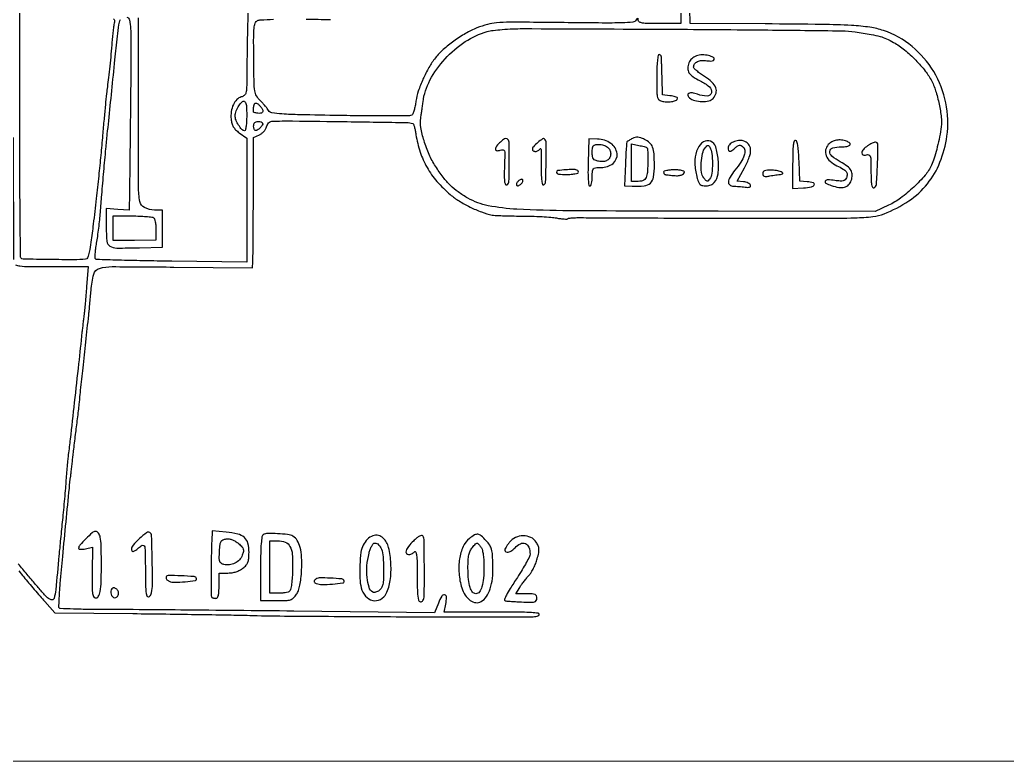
# Model space of a CAD drawing. Header units: millimetres. Extents: x 2712 to 3553, y 1367 to 1961.
# Drawn here: x 3274.2 to 3335.2, y 1625.7 to 1671.5 of the extents above; entities that cross this region are included whole.
import ezdxf

# ---------------------------------------------------------------- set-up
doc = ezdxf.new("R2010")
doc.units = ezdxf.units.MM

msp = doc.modelspace()

# ---------------------------------------------------------------- linework, layer by layer
at = {"lineweight": 15}
msp.add_line((3186.569, 1625.659), (3380.324, 1625.659), dxfattribs=at)
for points in [[(3274.094, 1637.432, -0.005293), (3274.397, 1637.064, 0.004002), (3274.698, 1636.696, 0.002575), (3275.054, 1636.273, 0.002587), (3275.406, 1635.863, 0.004861), (3275.696, 1635.536), (3276.326, 1634.838), (3281.155, 1634.791, -0.000774), (3283.192, 1634.768, -0.000679), (3285.319, 1634.738, -0.000682), (3287.239, 1634.706, -0.002052), (3288.549, 1634.677, 0.004934), (3290.803, 1634.64, 0.000454), (3296.392, 1634.607, 0.000627), (3302.027, 1634.587, 0.001946), (3305.829, 1634.593, 0.030569), (3306.007, 1634.605, 0.047334), (3306.156, 1634.639, 0.060137), (3306.26, 1634.687, 0.258983), (3306.292, 1634.745, 0.380986), (3306.232, 1634.813, 0.010817), (3305.81, 1634.853, 0.014378), (3305.225, 1634.878, 0.005368), (3304.404, 1634.88, -0.000693), (3303.604, 1634.875, -0.000594), (3302.762, 1634.872, -0.000598), (3301.997, 1634.872, -0.001718), (3301.467, 1634.873), (3300.417, 1634.881), (3300.509, 1635.368, 0.041469), (3300.554, 1635.808, 0.371793), (3300.44, 1635.946, 0.310103), (3300.259, 1635.862, 0.037044), (3300.052, 1635.445), (3299.808, 1634.846), (3291.115, 1634.944, 0.000323), (3287.575, 1634.981, 0.00035), (3284.128, 1635.013, 0.000329), (3281.172, 1635.036, 0.001701), (3279.537, 1635.042, -0.003141), (3278.428, 1635.05, -0.005079), (3277.484, 1635.071, -0.001206), (3276.662, 1635.101, -0.252976), (3276.596, 1635.14, -0.144441), (3276.575, 1635.217, -0.002858), (3276.591, 1635.627, -0.006573), (3276.618, 1636.109, -0.004335), (3276.662, 1636.662, -0.001542), (3276.813, 1638.331, -0.00074), (3277.017, 1640.472, -0.000467), (3277.22, 1642.551, -0.006712), (3277.303, 1643.289, 0.001888), (3277.332, 1643.53, 0.000824), (3277.37, 1643.851, 0.000815), (3277.408, 1644.191, 0.001087), (3277.442, 1644.5, -0.002609), (3277.481, 1644.852, -0.001018), (3277.54, 1645.338, -0.001008), (3277.605, 1645.864, -0.001253), (3277.668, 1646.353, 0.001821), (3277.728, 1646.831, 0.001654), (3277.788, 1647.326, 0.001655), (3277.838, 1647.768, 0.005329), (3277.867, 1648.063, -0.004121), (3277.92, 1648.611, -0.000368), (3278.066, 1649.988, -0.000493), (3278.239, 1651.593, -0.000436), (3278.423, 1653.265, 0.003682), (3278.449, 1653.524, 0.001123), (3278.486, 1653.917, 0.001125), (3278.525, 1654.357, 0.001229), (3278.561, 1654.785, -0.0445), (3278.733, 1655.786, -0.265077), (3279.091, 1656.149, -0.069663), (3279.867, 1656.255, -0.001518), (3283.687, 1656.231), (3288.549, 1656.186), (3288.571, 1656.543, 0.012546), (3288.58, 1656.799, 0.000372), (3288.59, 1657.873, 0.000743), (3288.6, 1659.139, 0.000512), (3288.607, 1660.572), (3288.621, 1664.245), (3288.98, 1664.408, 0.058864), (3289.124, 1664.496, 0.044736), (3289.259, 1664.622, 0.045751), (3289.365, 1664.765, 0.075262), (3289.423, 1664.904, -0.061378), (3289.473, 1665.032, -0.064164), (3289.551, 1665.142, -0.071405), (3289.645, 1665.218, -0.124032), (3289.74, 1665.247, -0.013751), (3291.033, 1665.269, -0.001122), (3294.417, 1665.226, -0.00034), (3298.085, 1665.169, -0.058779), (3298.473, 1665.117, -0.255643), (3298.514, 1665.079, -0.012849), (3298.567, 1664.902, -0.017994), (3298.62, 1664.678, -0.011791), (3298.665, 1664.417, 0.043099), (3298.921, 1663.346, 0.049957), (3299.348, 1662.39, 0.048887), (3299.965, 1661.521, 0.038533), (3300.787, 1660.711, 0.037329), (3301.331, 1660.317, 0.024406), (3302.01, 1659.943, 0.024388), (3302.723, 1659.637, 0.03689), (3303.371, 1659.448, 0.040161), (3303.555, 1659.424, 0.003576), (3304.023, 1659.405, 0.004647), (3304.582, 1659.391, 0.003607), (3305.191, 1659.385, -0.006791), (3305.826, 1659.376, -0.006717), (3306.462, 1659.349, -0.006617), (3307.018, 1659.311, -0.025666), (3307.36, 1659.265, 0.01309), (3307.608, 1659.225, 0.018771), (3307.83, 1659.204, 0.014882), (3308.011, 1659.199, 0.198324), (3308.071, 1659.224, -0.174392), (3308.135, 1659.254, -0.007568), (3308.387, 1659.274, -0.012113), (3308.691, 1659.287, -0.008266), (3309.037, 1659.286, 0.003235), (3309.669, 1659.28, 0.000109), (3312.159, 1659.27, 0.000206), (3315.098, 1659.261, 0.000144), (3318.415, 1659.252, 0.000566), (3323.796, 1659.246, 0.00718), (3325.821, 1659.276, 0.018678), (3326.936, 1659.349, 0.068107), (3327.623, 1659.517, 0.054818), (3329.154, 1660.324, 0.074272), (3330.304, 1661.38, 0.075624), (3331.081, 1662.71, 0.059353), (3331.509, 1664.326, 0.08589), (3331.446, 1666.387, 0.084538), (3330.695, 1668.319, 0.085461), (3329.356, 1669.877, 0.090488), (3327.598, 1670.86, 0.047194), (3326.75, 1671.063, 0.021314), (3325.611, 1671.175, 0.010812), (3323.802, 1671.237, 0.001724), (3320.259, 1671.268), (3315.627, 1671.293), (3315.556, 1674.031, 0.00274)], [(3315.096, 1673.924), (3315.057, 1671.295), (3313.739, 1671.288, -0.005535), (3313.027, 1671.292, -0.035713), (3312.669, 1671.324, -0.089827), (3312.484, 1671.389, -0.266741), (3312.418, 1671.501, 0.014538), (3312.414, 1671.619, 0.350558)], [(3279.946, 1671.58, -0.175221), (3280.009, 1671.495, -0.144101), (3280.008, 1671.381, 0.037295), (3279.977, 1671.238, 0.004701), (3279.936, 1670.925, 0.005502), (3279.895, 1670.552, 0.004544), (3279.859, 1670.153, -0.0029), (3279.795, 1669.407, -0.002778), (3279.72, 1668.65, -0.002909), (3279.643, 1667.949, -0.005207), (3279.571, 1667.374, 0.007915), (3279.522, 1666.968, 0.001638), (3279.449, 1666.252, 0.001612), (3279.366, 1665.373, 0.001125), (3279.278, 1664.381, -0.002414), (3279.165, 1663.155, -0.002086), (3279.035, 1661.868, -0.001893), (3278.882, 1660.464, -0.001322), (3278.7, 1658.882, -0.003856), (3278.559, 1657.764, -0.020662), (3278.452, 1657.159, -0.034609), (3278.35, 1656.809, -0.289602), (3278.225, 1656.713, -0.022813), (3277.508, 1656.682, -0.003121), (3276.011, 1656.694, -0.000623), (3274.356, 1656.72, -0.194723), (3274.236, 1656.771, -0.195811), (3274.203, 1656.85, -0.000151), (3274.179, 1659.072, -0.001627), (3274.161, 1661.557, -0.000991), (3274.155, 1664.492), (3274.155, 1672.133)], [(3288.264, 1672.005), (3288.237, 1670.723, 0.001165), (3288.226, 1670.138, 0.000676), (3288.216, 1669.434, 0.000675), (3288.207, 1668.729, 0.001138), (3288.202, 1668.137, -0.004497), (3288.189, 1667.316, -0.055141), (3288.147, 1667.006, -0.160418), (3288.046, 1666.846, -0.111403), (3287.855, 1666.75, 0.141019), (3287.58, 1666.59, 0.084248), (3287.367, 1666.276, 0.071042), (3287.241, 1665.851, 0.056581), (3287.226, 1665.373, 0.04731), (3287.271, 1665.121, 0.067841), (3287.361, 1664.913, 0.063048), (3287.508, 1664.726, 0.03487), (3287.73, 1664.536), (3288.193, 1664.193), (3288.193, 1660.362), (3288.193, 1656.53), (3283.556, 1656.59, -0.001657), (3281.772, 1656.618, -0.002688), (3280.256, 1656.656, -0.000417), (3278.915, 1656.697, -0.190662), (3278.836, 1656.732, -0.208288), (3278.809, 1656.8, -0.00966), (3278.823, 1657.054, -0.014645), (3278.855, 1657.362, -0.009856), (3278.909, 1657.712, 0.008204), (3278.974, 1658.127, 0.00448), (3279.042, 1658.639, 0.004463), (3279.101, 1659.16, 0.007082), (3279.141, 1659.607, -0.00215), (3279.229, 1660.699, -0.000947), (3279.353, 1662.142, -0.000905), (3279.48, 1663.547, -0.003163), (3279.569, 1664.452, 0.00031), (3279.655, 1665.273, 0.000035), (3279.847, 1667.13, 0.000046), (3280.045, 1669.052, 0.000104), (3280.195, 1670.509, -0.011215), (3280.284, 1671.215, -0.07768), (3280.387, 1671.546, -0.199485)], [(3280.777, 1671.692, -0.286715), (3280.946, 1671.513, -0.03794), (3281.013, 1670.972, -0.013336), (3281.034, 1669.894, -0.000859), (3281.007, 1666.753, -0.000089), (3280.986, 1664.811, -0.00011), (3280.967, 1663.002, -0.00009), (3280.95, 1661.483, -0.000816), (3280.941, 1660.818), (3280.925, 1659.749), (3280.212, 1659.799), (3279.5, 1659.848), (3279.5, 1658.697, 0.024396), (3279.542, 1657.828, 0.234759), (3279.733, 1657.524, 0.138814), (3280.149, 1657.406, 0.007099), (3281.566, 1657.427), (3282.991, 1657.469), (3282.991, 1658.609), (3282.991, 1659.749), (3282.492, 1659.758, -0.106256), (3281.864, 1659.905, -0.245735), (3281.58, 1660.281, -0.040523), (3281.503, 1661.192, -0.000848), (3281.495, 1665.735), (3281.495, 1671.649)], [(3312.361, 1671.628, 0.011586), (3312.29, 1671.521, -0.22706), (3312.071, 1671.384, -0.021555), (3311.424, 1671.338, -0.008869), (3310.181, 1671.327, -0.000532), (3306.435, 1671.362, 0.002087), (3304.458, 1671.375, 0.02195), (3303.65, 1671.341, 0.046596), (3303.086, 1671.239, 0.02761), (3302.437, 1671.019, 0.034844), (3301.733, 1670.678, 0.025558), (3301.003, 1670.207, 0.025946), (3300.345, 1669.68, 0.044213), (3299.863, 1669.167, 0.037046), (3299.468, 1668.581, 0.024219), (3299.099, 1667.854, 0.024417), (3298.81, 1667.115, 0.047169), (3298.666, 1666.498, -0.017514), (3298.614, 1666.198, -0.022899), (3298.545, 1665.929, -0.021399), (3298.47, 1665.715, -0.156774), (3298.401, 1665.633, -0.139755), (3298.265, 1665.592, -0.00095), (3297.032, 1665.581, -0.003619), (3295.615, 1665.582, -0.002295), (3293.965, 1665.602, -0.001368), (3291.473, 1665.65, -0.012072), (3290.374, 1665.701, -0.021877), (3289.755, 1665.772, -0.223012), (3289.547, 1665.913, 0.032194), (3289.467, 1666.031, 0.010746), (3289.335, 1666.192, 0.010645), (3289.181, 1666.364, 0.011945), (3289.026, 1666.523, -0.070766), (3288.803, 1666.813, -0.09094), (3288.693, 1667.13, -0.033401), (3288.648, 1667.66, -0.002456), (3288.628, 1669.121, -0.002717), (3288.624, 1670.433, -0.024393), (3288.654, 1671.008, -0.062063), (3288.724, 1671.318, -0.192034), (3288.864, 1671.476, -0.105596), (3289.056, 1671.525, -0.003472), (3289.85, 1671.554, -0.006492)], [(3291.863, 1671.564, 0.002325), (3293.368, 1671.549, 0.016344)], [(3273.744, 1664.238, 0.00024), (3273.751, 1661.352, 0.00038), (3273.761, 1658.881, 0.000076), (3273.771, 1656.704, 0.018475)], [(3273.88, 1656.369, 0.070639), (3274.163, 1656.298, 0.024401), (3274.73, 1656.264, 0.002413), (3276.096, 1656.258), (3278.393, 1656.258), (3278.292, 1655.011, -0.001494), (3278.249, 1654.502, -0.001595), (3278.203, 1654.004, -0.001513), (3278.162, 1653.577, -0.007455), (3278.134, 1653.336, 0.002685), (3278.108, 1653.123, 0.001013), (3278.073, 1652.825, 0.001003), (3278.036, 1652.5, 0.001222), (3278.003, 1652.196, -0.000885), (3277.792, 1650.247, -0.000483), (3277.527, 1647.855, -0.000351), (3277.272, 1645.586, -0.003424), (3277.157, 1644.626, 0.007095), (3277.124, 1644.338, 0.002158), (3277.083, 1643.9, 0.00216), (3277.041, 1643.41, 0.002355), (3277.005, 1642.933, -0.002984), (3276.963, 1642.399, -0.001523), (3276.905, 1641.73, -0.001513), (3276.841, 1641.04, -0.002271), (3276.781, 1640.439, 0.000692), (3276.722, 1639.868, 0.000611), (3276.662, 1639.273, 0.000613), (3276.609, 1638.737, 0.001866), (3276.575, 1638.372, -0.001676), (3276.379, 1636.264, -0.049381), (3276.275, 1635.736, -0.423336), (3276.098, 1635.645, -0.121276), (3275.807, 1635.83, -0.012421), (3275.581, 1636.077, -0.001775), (3275.134, 1636.597, -0.002017), (3274.61, 1637.216, -0.00172), (3274.062, 1637.873, 0.002611)]]:
    msp.add_lwpolyline(points, format="xyb")
for points in [[(3299.1, 1666.447, -0.091377), (3299.531, 1667.791, -0.061962), (3300.462, 1669.105, -0.060947), (3301.708, 1670.174, -0.080197), (3303.069, 1670.794, -0.035141), (3303.438, 1670.867, -0.010727), (3304.004, 1670.927, -0.010639), (3304.646, 1670.967, -0.011144), (3305.278, 1670.979, -0.000398), (3314.312, 1670.942, -0.001216), (3320.441, 1670.896, -0.000613), (3324.997, 1670.846, -0.034509), (3325.841, 1670.777, -0.004609), (3326.834, 1670.617, -0.024329), (3327.373, 1670.498, -0.038824), (3327.776, 1670.354, -0.026043), (3328.211, 1670.131, -0.039189), (3328.895, 1669.66, -0.028155), (3329.581, 1669.035, -0.028565), (3330.175, 1668.357, -0.049764), (3330.573, 1667.726, -0.042508), (3330.843, 1667.045, -0.025508), (3331.052, 1666.2, -0.025448), (3331.169, 1665.372, -0.062944), (3331.146, 1664.761, -0.01189), (3331.027, 1664.125, -0.012585), (3330.879, 1663.508, -0.013429), (3330.717, 1662.958, -0.025924), (3330.553, 1662.528, -0.072916), (3330.164, 1661.913, -0.027502), (3329.459, 1661.176, -0.027731), (3328.648, 1660.497, -0.049962), (3327.905, 1660.051), (3327.072, 1659.657), (3317.359, 1659.677, -0.000805), (3308.153, 1659.711, -0.011818), (3304.914, 1659.805, -0.035238), (3303.137, 1660.025, -0.080722), (3301.874, 1660.492, -0.026733), (3301.275, 1660.876, -0.03904), (3300.796, 1661.28, -0.035661), (3300.356, 1661.781, -0.018025), (3299.872, 1662.468, -0.040937), (3299.482, 1663.189, -0.029233), (3299.163, 1664.049, -0.029187), (3298.963, 1664.873, -0.087583), (3298.96, 1665.45, 0.005906), (3298.984, 1665.605, 0.001446), (3299.021, 1665.86, 0.001481), (3299.062, 1666.154, 0.001478)], [(3313.931, 1666.481, 0.046018), (3314.246, 1666.451, 0.052017), (3314.548, 1666.481, 0.062312), (3314.773, 1666.557, 0.287265), (3314.843, 1666.669, 0.274754), (3314.815, 1666.717, 0.040699), (3314.707, 1666.764, 0.036326), (3314.557, 1666.805, 0.02355), (3314.38, 1666.83), (3313.917, 1666.875), (3313.889, 1667.944, 0.000247), (3313.877, 1668.366, 0.000327), (3313.867, 1668.751, 0.000234), (3313.857, 1669.074, 0.00321), (3313.853, 1669.191, 0.077791), (3313.839, 1669.259, 0.08701), (3313.806, 1669.317, 0.09617), (3313.758, 1669.355, 0.122419), (3313.703, 1669.369, 0.370505), (3313.642, 1669.317, 0.012667), (3313.6, 1668.981, 0.01704), (3313.57, 1668.535, 0.008171), (3313.56, 1667.96, 0.003524), (3313.567, 1667.029, 0.057885), (3313.607, 1666.721, 0.187329), (3313.715, 1666.569, 0.099274)], [(3315.585, 1666.698, 0.107351), (3315.913, 1666.532, 0.058625), (3316.36, 1666.469, 0.059892), (3316.791, 1666.512, 0.155735), (3317.056, 1666.666, 0.120906), (3317.232, 1666.991, 0.159483), (3317.211, 1667.324, 0.112718), (3316.976, 1667.666, 0.044635), (3316.52, 1668.015, -0.015663), (3316.262, 1668.191, -0.021923), (3316.043, 1668.364, -0.019143), (3315.879, 1668.518, -0.192969), (3315.843, 1668.603, -0.16583), (3315.905, 1668.795, -0.121534), (3316.079, 1668.937, -0.091868), (3316.345, 1669.009, -0.059042), (3316.666, 1668.996, 0.048752), (3316.993, 1668.977, 0.314699), (3317.118, 1669.072, 0.372406), (3317.063, 1669.202, 0.052955), (3316.767, 1669.31, 0.066878), (3316.374, 1669.355, 0.082466), (3316.012, 1669.287, 0.093868), (3315.727, 1669.117, 0.121282), (3315.555, 1668.867, 0.079335), (3315.483, 1668.521, 0.152407), (3315.554, 1668.249, 0.111039), (3315.791, 1668.009, 0.031726), (3316.25, 1667.754, -0.068369), (3316.815, 1667.384, -0.271915), (3316.942, 1667.006, -0.364827), (3316.679, 1666.8, -0.081413), (3316.075, 1666.922, 0.054357), (3315.765, 1667.002, 0.143837), (3315.541, 1666.97, 0.365316), (3315.486, 1666.853, 0.158517)], [(3287.702, 1666.202, -0.054648), (3287.938, 1666.47, -0.432978), (3288.085, 1666.459, -0.15641), (3288.175, 1666.225, -0.01429), (3288.193, 1665.592, -0.013633), (3288.183, 1665.237, -0.022401), (3288.154, 1664.938, -0.01838), (3288.112, 1664.709, -0.351816), (3288.059, 1664.666, -0.213088), (3287.892, 1664.741, -0.043289), (3287.692, 1665.006, -0.044896), (3287.532, 1665.323, -0.094907), (3287.48, 1665.592, -0.058268), (3287.496, 1665.727, -0.029063), (3287.546, 1665.892, -0.02839), (3287.617, 1666.059, -0.037131)], [(3288.735, 1666.376, -0.156803), (3288.872, 1666.332, -0.055956), (3289.027, 1666.192, -0.055639), (3289.151, 1666.017, -0.126349), (3289.191, 1665.862, -0.239748), (3289.15, 1665.782, -0.12723), (3289.044, 1665.74, -0.073075), (3288.875, 1665.743, -0.032156), (3288.656, 1665.795, -0.333965), (3288.605, 1665.865, -0.029668), (3288.623, 1666.097, -0.029706), (3288.667, 1666.324, -0.341938)], [(3288.906, 1665.236, -0.065975), (3289.097, 1665.211, -0.263074), (3289.178, 1665.131, -0.219918), (3289.159, 1665.007, -0.049493), (3289.02, 1664.837, -0.049493), (3288.85, 1664.698, -0.219918), (3288.726, 1664.679, -0.263074), (3288.646, 1664.76, -0.065975), (3288.621, 1664.951, -0.072254), (3288.639, 1665.076, -0.124864), (3288.692, 1665.165, -0.124864), (3288.781, 1665.218, -0.072254)], [(3303.883, 1663.459, -0.089633), (3304.049, 1663.48, -0.303281), (3304.132, 1663.418, -0.09027), (3304.161, 1663.24, -0.006005), (3304.146, 1662.72, 0.005834), (3304.123, 1661.956, 0.031335), (3304.142, 1661.541, 0.08903), (3304.199, 1661.345, 0.441181), (3304.297, 1661.317, 0.253199), (3304.42, 1661.532, 0.005862), (3304.437, 1662.741, 0.005851), (3304.425, 1663.95, 0.254183), (3304.302, 1664.164, 0.287412), (3304.147, 1664.163, 0.042083), (3303.885, 1663.964, 0.043362), (3303.653, 1663.714, 0.167368), (3303.585, 1663.516, 0.209793), (3303.608, 1663.463, 0.139131), (3303.668, 1663.433, 0.084707), (3303.763, 1663.431, 0.040011)], [(3306.067, 1663.383, 0.07945), (3306.15, 1663.397, 0.062228), (3306.232, 1663.436, 0.062789), (3306.302, 1663.493, 0.084805), (3306.347, 1663.562, -0.596269), (3306.376, 1663.564, -0.106714), (3306.4, 1663.499, -0.029878), (3306.415, 1663.333, -0.010997), (3306.417, 1663.098, 0.004493), (3306.413, 1662.172, 0.021342), (3306.438, 1661.643, 0.041194), (3306.488, 1661.353, 0.504826), (3306.577, 1661.317, 0.250803), (3306.687, 1661.505, 0.004487), (3306.717, 1662.71, 0.005153), (3306.724, 1663.903, 0.197801), (3306.624, 1664.145, 0.359517), (3306.498, 1664.157, 0.027112), (3306.205, 1663.934, 0.029449), (3305.933, 1663.675, 0.189599), (3305.865, 1663.501, 0.167605), (3305.88, 1663.456, 0.094996), (3305.924, 1663.418, 0.075785), (3305.989, 1663.392, 0.056345)], [(3309.423, 1661.246, 0.291338), (3309.48, 1661.282, 0.045942), (3309.527, 1661.413, 0.038887), (3309.559, 1661.597, 0.024436), (3309.57, 1661.816, -0.016082), (3309.582, 1662.181, -0.177149), (3309.64, 1662.313, -0.185443), (3309.768, 1662.373, -0.017929), (3310.118, 1662.386, 0.16929), (3310.855, 1662.643, 0.261883), (3311.103, 1663.251, 0.215048), (3310.717, 1663.883, 0.142932), (3309.897, 1664.15), (3309.356, 1664.167), (3309.316, 1662.706, 0.007079), (3309.307, 1662.079, 0.018132), (3309.324, 1661.624, 0.016231), (3309.358, 1661.302, 0.37436)], [(3312.03, 1661.229, 0.034082), (3312.784, 1661.254, 0.163698), (3313.17, 1661.429, 0.170046), (3313.364, 1661.797, 0.037452), (3313.416, 1662.52, 0.016291), (3313.391, 1663.24, 0.074614), (3313.301, 1663.647, 0.118011), (3313.119, 1663.914, 0.072908), (3312.801, 1664.126, 0.026047), (3312.566, 1664.224, 0.065925), (3312.385, 1664.262, 0.082997), (3312.226, 1664.248, 0.063337), (3312.064, 1664.183, -0.000087), (3311.951, 1664.12, -0.000113), (3311.847, 1664.063, -0.000085), (3311.76, 1664.015, -0.000999), (3311.726, 1663.996, 0.251817), (3311.704, 1663.961, 0.001517), (3311.674, 1663.576, 0.005706), (3311.645, 1663.13, 0.003543), (3311.621, 1662.606), (3311.568, 1661.246)], [(3309.969, 1663.811, -0.065553), (3310.273, 1663.771, -0.101133), (3310.509, 1663.653, -0.11695), (3310.657, 1663.467, -0.110475), (3310.71, 1663.23, -0.119215), (3310.655, 1663, -0.137455), (3310.502, 1662.835, -0.115742), (3310.262, 1662.756, -0.069744), (3309.962, 1662.771, -0.04516), (3309.752, 1662.832, -0.148023), (3309.64, 1662.919, -0.125386), (3309.585, 1663.064, -0.028471), (3309.57, 1663.329, -0.023003), (3309.583, 1663.605, -0.150964), (3309.635, 1663.732, -0.184262), (3309.744, 1663.794, -0.037668)], [(3312.446, 1663.756, -0.00593), (3312.622, 1663.719, -0.008593), (3312.776, 1663.681, -0.004986), (3312.905, 1663.646, -0.128188), (3312.936, 1663.628, -0.193557), (3312.997, 1663.484, -0.005702), (3313.003, 1662.813, -0.010201), (3312.989, 1662.168, -0.067273), (3312.932, 1661.851, -0.067877), (3312.86, 1661.701, -0.109567), (3312.758, 1661.603, -0.095623), (3312.614, 1661.548, -0.042569), (3312.411, 1661.531), (3311.993, 1661.531), (3311.993, 1662.689), (3311.993, 1663.847)], [(3315.99, 1662.017, 0.01332), (3316.032, 1661.836, 0.013161), (3316.084, 1661.658, 0.013132), (3316.137, 1661.504, 0.048386), (3316.183, 1661.411, 0.186047), (3316.35, 1661.284, 0.083338), (3316.629, 1661.252, 0.078681), (3316.92, 1661.314, 0.128922), (3317.123, 1661.46, 0.146364), (3317.354, 1662.002, 0.050465), (3317.363, 1662.862, 0.05003), (3317.207, 1663.672, 0.2326), (3316.892, 1664.012, 0.235931), (3316.447, 1663.968, 0.147512), (3316.095, 1663.565, 0.094886), (3315.925, 1662.857, 0.062064)], [(3316.573, 1663.621, -0.028575), (3316.668, 1663.723, -0.174121), (3316.732, 1663.751, -0.235203), (3316.788, 1663.728, -0.053687), (3316.849, 1663.642, -0.099812), (3316.971, 1663.258, -0.029181), (3317.003, 1662.636, -0.028454), (3316.963, 1662.021, -0.117478), (3316.833, 1661.673, -0.05039), (3316.747, 1661.569, -0.247902), (3316.676, 1661.547, -0.160208), (3316.597, 1661.592, -0.019836), (3316.467, 1661.745, -0.141001), (3316.328, 1662.089, -0.039954), (3316.315, 1662.673, -0.040466), (3316.396, 1663.259, -0.119217)], [(3318.299, 1661.236, -0.009376), (3318.45, 1661.228, -0.004569), (3318.643, 1661.213, -0.00453), (3318.844, 1661.194, -0.006533), (3319.021, 1661.173, 0.026479), (3319.193, 1661.16, 0.087896), (3319.306, 1661.177, 0.188862), (3319.36, 1661.222, 0.206682), (3319.366, 1661.29, 0.150011), (3319.318, 1661.358, 0.051171), (3319.214, 1661.423, 0.045364), (3319.077, 1661.475, 0.038699), (3318.925, 1661.505), (3318.54, 1661.55), (3318.993, 1662.374, 0.036354), (3319.288, 1663.018, 0.101229), (3319.365, 1663.506, 0.168026), (3319.231, 1663.84, 0.154401), (3318.916, 1664.035, 0.093391), (3318.608, 1664.053, 0.078774), (3318.295, 1663.962, 0.089932), (3318.06, 1663.794, 0.195175), (3317.978, 1663.592, 0.093317), (3318.006, 1663.444, 0.324051), (3318.083, 1663.395, 0.147276), (3318.215, 1663.442, 0.02395), (3318.428, 1663.617, -0.034092), (3318.568, 1663.728, -0.118277), (3318.676, 1663.769, -0.145021), (3318.777, 1663.752, -0.061323), (3318.894, 1663.677, -0.203573), (3319.007, 1663.458, -0.10089), (3318.967, 1663.142, -0.061865), (3318.767, 1662.728, -0.0247), (3318.398, 1662.216, 0.028058), (3318.096, 1661.79, 0.115632), (3317.994, 1661.493, 0.263454), (3318.072, 1661.315, 0.153811)], [(3322.646, 1661.13, 0.026031), (3323.128, 1661.191, 0.219241), (3323.303, 1661.313, 0.495704), (3323.253, 1661.434, 0.04112), (3322.865, 1661.504), (3322.407, 1661.548), (3322.366, 1662.775, 0.009177), (3322.338, 1663.324, 0.024677), (3322.291, 1663.712, 0.029853), (3322.23, 1663.975, 0.245439), (3322.147, 1664.061, 0.416003), (3322.06, 1664.017, 0.048128), (3322.007, 1663.779, 0.025092), (3321.977, 1663.351, 0.00526), (3321.969, 1662.6), (3321.969, 1661.081)], [(3324.361, 1661.278, 0.041973), (3324.825, 1661.159, 0.101204), (3325.177, 1661.171, 0.137964), (3325.429, 1661.312, 0.112607), (3325.594, 1661.574, 0.081744), (3325.655, 1661.92, 0.135292), (3325.58, 1662.206, 0.102182), (3325.348, 1662.466, 0.034167), (3324.916, 1662.742, -0.045178), (3324.402, 1663.087, -0.24154), (3324.269, 1663.387, -0.325013), (3324.445, 1663.601, -0.0639), (3324.97, 1663.668, 0.032533), (3325.33, 1663.692, 0.167138), (3325.506, 1663.78, 0.43418), (3325.502, 1663.893, 0.08626), (3325.306, 1664.009, 0.062963), (3324.988, 1664.088, 0.073164), (3324.677, 1664.078, 0.078002), (3324.398, 1663.981, 0.086869), (3324.174, 1663.807, 0.138448), (3324.01, 1663.477, 0.143522), (3324.046, 1663.115, 0.115425), (3324.29, 1662.771, 0.071494), (3324.705, 1662.497, -0.019844), (3325.091, 1662.295, -0.096811), (3325.277, 1662.134, -0.166356), (3325.337, 1661.962, -0.093192), (3325.297, 1661.741, -0.113659), (3325.218, 1661.624, -0.134171), (3325.1, 1661.562, -0.073027), (3324.911, 1661.548, -0.015707), (3324.584, 1661.583, 0.023907), (3324.142, 1661.622, 0.250354), (3323.984, 1661.546, 0.461409), (3324.012, 1661.427, 0.034093)], [(3326.529, 1663.17, -0.144384), (3326.685, 1663.173, -0.262506), (3326.772, 1663.086, -0.064907), (3326.808, 1662.847, -0.004609), (3326.814, 1662.17, 0.007834), (3326.823, 1661.642, 0.034943), (3326.854, 1661.334, 0.077609), (3326.909, 1661.172, 0.367877), (3326.992, 1661.138, 0.304234), (3327.153, 1661.345, 0.007834), (3327.219, 1662.575, 0.007511), (3327.247, 1663.805, 0.416548), (3327.099, 1663.953, 0.087632), (3327.018, 1663.939, 0.019698), (3326.888, 1663.886, 0.019844), (3326.741, 1663.811, 0.018066), (3326.595, 1663.723, 0.063149), (3326.344, 1663.509, 0.156105), (3326.244, 1663.291, 0.360777), (3326.322, 1663.169, 0.154264)], [(3307.974, 1661.958, 0.0181), (3308.258, 1661.969, 0.029408), (3308.497, 1662, 0.029549), (3308.674, 1662.045, 0.326581), (3308.715, 1662.101, 0.218081), (3308.672, 1662.194, 0.132836), (3308.561, 1662.248, 0.052643), (3308.343, 1662.265, 0.009154), (3307.931, 1662.246, 0.021988), (3307.451, 1662.195, 0.413057), (3307.369, 1662.084, 0.348034), (3307.481, 1661.979, 0.020951)], [(3314.095, 1661.946, -0.000011), (3314.157, 1661.94, -0.000002), (3314.275, 1661.926, -0.000002), (3314.414, 1661.911, -0.000002), (3314.558, 1661.895, 0.035351), (3314.845, 1661.883, 0.067673), (3315.072, 1661.921, 0.102056), (3315.218, 1662.002, 0.219182), (3315.271, 1662.116, 0.323273), (3315.235, 1662.166, 0.031064), (3315.082, 1662.206, 0.030304), (3314.875, 1662.234, 0.018683), (3314.629, 1662.243, 0.020945), (3314.384, 1662.233, 0.033738), (3314.176, 1662.201, 0.036969), (3314.026, 1662.156, 0.31052), (3313.988, 1662.101, 0.072119), (3313.996, 1662.045, 0.079559), (3314.019, 1661.997, 0.088893), (3314.054, 1661.962, 0.125643)], [(3320.561, 1661.869, -0.007804), (3320.747, 1661.903, -0.007485), (3320.936, 1661.932, -0.007441), (3321.104, 1661.953, -0.026626), (3321.211, 1661.958, 0.180918), (3321.338, 1662.006, 0.533554), (3321.329, 1662.081, 0.067708), (3321.048, 1662.177, 0.03891), (3320.692, 1662.219, 0.017684), (3320.403, 1662.22, 0.078867), (3320.237, 1662.188, 0.158975), (3320.149, 1662.12, 0.149549), (3320.116, 1662.011, 0.111704), (3320.14, 1661.903, 0.207454), (3320.207, 1661.845, 0.106299), (3320.333, 1661.833, 0.020353)], [(3305.019, 1661.272, 0.068635), (3305.095, 1661.31, 0.04742), (3305.169, 1661.371, 0.04742), (3305.23, 1661.446, 0.068635), (3305.268, 1661.522, 0.08306), (3305.279, 1661.591, 0.196386), (3305.259, 1661.638, 0.196386), (3305.212, 1661.657, 0.08306), (3305.143, 1661.647, 0.068635), (3305.067, 1661.609, 0.04742), (3304.993, 1661.548, 0.04742), (3304.931, 1661.473, 0.068635), (3304.894, 1661.397, 0.08306), (3304.883, 1661.328, 0.196386), (3304.903, 1661.281, 0.196386), (3304.95, 1661.262, 0.08306)], [(3281.103, 1659.391, -0.008239), (3281.564, 1659.382, -0.011374), (3281.978, 1659.359, -0.008136), (3282.32, 1659.325, -0.122934), (3282.431, 1659.284, -0.167474), (3282.49, 1659.205, -0.02905), (3282.536, 1659.022, -0.028775), (3282.566, 1658.791, -0.022258), (3282.574, 1658.538), (3282.564, 1657.897), (3281.245, 1657.881), (3279.927, 1657.865), (3279.927, 1658.629), (3279.927, 1659.393)], [(3278.225, 1638.802), (3278.661, 1638.897), (3278.634, 1637.352, 0.004742), (3278.628, 1636.52, 0.029119), (3278.653, 1636.092, 0.063933), (3278.712, 1635.856, 0.255648), (3278.823, 1635.764, 0.315117), (3279.011, 1635.847, 0.093177), (3279.128, 1636.159, 0.03735), (3279.19, 1636.774, 0.006752), (3279.203, 1637.925, 0.005422), (3279.189, 1639.007, 0.040072), (3279.135, 1639.52, 0.111469), (3279.026, 1639.774, 0.240161), (3278.841, 1639.869, 0.180521), (3278.637, 1639.792, 0.01741), (3278.243, 1639.426, 0.017744), (3277.876, 1639.033, 0.171779), (3277.794, 1638.824, 0.343222), (3277.822, 1638.785, 0.057939), (3277.919, 1638.769, 0.042763), (3278.058, 1638.773, 0.024351)], [(3281.245, 1638.671, 0.021282), (3281.331, 1638.724, 0.008357), (3281.445, 1638.805, 0.008254), (3281.564, 1638.897, 0.010196), (3281.673, 1638.986, -0.259066), (3281.803, 1639.013, -0.283111), (3281.886, 1638.917, -0.038384), (3281.917, 1638.554, -0.002343), (3281.922, 1637.468, 0.008202), (3281.939, 1636.439, 0.047479), (3282.008, 1635.901, 0.43679), (3282.126, 1635.833, 0.230283), (3282.263, 1635.961, 0.090519), (3282.359, 1636.471, 0.005772), (3282.35, 1637.997, 0.002908), (3282.312, 1639.602, 0.2521), (3282.195, 1639.805, 0.310314), (3281.996, 1639.795, 0.023925), (3281.563, 1639.432, 0.026798), (3281.165, 1639.023, 0.181441), (3281.067, 1638.763, 0.090923), (3281.08, 1638.693, 0.183906), (3281.117, 1638.652, 0.172443), (3281.174, 1638.644, 0.07886)], [(3286.043, 1635.795, 0.1068), (3286.079, 1635.772, 0.031592), (3286.141, 1635.753, 0.030133), (3286.216, 1635.74, 0.028373), (3286.293, 1635.736, 0.252533), (3286.38, 1635.783, 0.086091), (3286.439, 1635.918, 0.046113), (3286.473, 1636.153, 0.01338), (3286.483, 1636.52), (3286.483, 1637.303), (3287.034, 1637.303, 0.039056), (3287.288, 1637.323, 0.038149), (3287.538, 1637.382, 0.039431), (3287.767, 1637.476, 0.050093), (3287.96, 1637.599, 0.046524), (3288.154, 1637.783, 0.087942), (3288.265, 1637.967, 0.070477), (3288.32, 1638.204, 0.021505), (3288.336, 1638.574, 0.06059), (3288.266, 1639.145, 0.151868), (3288.051, 1639.501, 0.124647), (3287.641, 1639.713, 0.034866), (3286.921, 1639.83), (3286.055, 1639.908), (3286.03, 1639.283, 0.00669), (3286.001, 1638.255, 0.004516), (3285.995, 1637.082, 0.000838), (3286.002, 1635.894, 0.196898)], [(3290.029, 1635.593, 0.009268), (3290.622, 1635.604, 0.067155), (3290.902, 1635.653, 0.116836), (3291.089, 1635.764, 0.052616), (3291.273, 1635.985, 0.06219), (3291.395, 1636.227, 0.033421), (3291.485, 1636.549, 0.0264), (3291.55, 1636.962, 0.013359), (3291.59, 1637.486, 0.024088), (3291.59, 1638.279, 0.050669), (3291.499, 1638.888, 0.06983), (3291.321, 1639.321, 0.138531), (3291.056, 1639.577, 0.092016), (3290.727, 1639.682, 0.018118), (3290.106, 1639.736, 0.01585), (3289.483, 1639.749, 0.136356), (3289.219, 1639.672, 0.222084), (3289.137, 1639.547, 0.01543), (3289.089, 1639.119, 0.015364), (3289.057, 1638.499, 0.004976), (3289.048, 1637.58), (3289.048, 1635.593)], [(3286.929, 1639.413, -0.068367), (3287.111, 1639.409, -0.050838), (3287.306, 1639.358, -0.046948), (3287.502, 1639.262, -0.040492), (3287.687, 1639.127, -0.025133), (3287.894, 1638.93, -0.11239), (3287.979, 1638.787, -0.130666), (3287.987, 1638.633, -0.03898), (3287.92, 1638.404, -0.097384), (3287.741, 1638.116, -0.088671), (3287.46, 1637.907, -0.087809), (3287.122, 1637.806, -0.092978), (3286.776, 1637.83, -0.087645), (3286.614, 1637.905, -0.163825), (3286.528, 1638.02, -0.081948), (3286.497, 1638.221, -0.011707), (3286.512, 1638.64, -0.012012), (3286.547, 1639.073, -0.097498), (3286.606, 1639.263, -0.178911), (3286.718, 1639.361, -0.063174)], [(3290.095, 1639.299, -0.092046), (3290.581, 1639.208, -0.180808), (3290.871, 1638.951, -0.106236), (3291.012, 1638.454, -0.021711), (3291.032, 1637.534, -0.01129), (3291.01, 1637.046, -0.017241), (3290.967, 1636.623, -0.014056), (3290.911, 1636.288, -0.174416), (3290.846, 1636.178, -0.101251), (3290.75, 1636.128, -0.024801), (3290.577, 1636.086, -0.024391), (3290.369, 1636.058, -0.022214), (3290.153, 1636.048), (3289.618, 1636.049), (3289.618, 1637.674), (3289.618, 1639.299)], [(3295.279, 1636.377, 0.120734), (3295.542, 1635.871, 0.158614), (3295.986, 1635.606, 0.178509), (3296.462, 1635.669, 0.153428), (3296.82, 1636.029, 0.086879), (3297.072, 1636.835, 0.045921), (3297.113, 1637.886, 0.045919), (3296.969, 1638.877, 0.138092), (3296.637, 1639.469, 0.146646), (3296.341, 1639.628, 0.137136), (3295.998, 1639.604, 0.111734), (3295.663, 1639.392, 0.07672), (3295.397, 1639.027, 0.089137), (3295.262, 1638.59, 0.019278), (3295.196, 1637.801, 0.020983), (3295.194, 1636.98, 0.049938)], [(3295.763, 1638.523, -0.025015), (3295.837, 1638.765, -0.036179), (3295.928, 1638.97, -0.039705), (3296.023, 1639.117, -0.234326), (3296.102, 1639.156, -0.19228), (3296.355, 1639.055, -0.118944), (3296.531, 1638.783, -0.064515), (3296.632, 1638.303, -0.019681), (3296.662, 1637.559, -0.008254), (3296.653, 1636.941, -0.04099), (3296.613, 1636.596, -0.077524), (3296.534, 1636.379, -0.10894), (3296.398, 1636.224, -0.040504), (3296.286, 1636.156, -0.048053), (3296.171, 1636.111, -0.054896), (3296.07, 1636.094, -0.1541), (3296, 1636.111, -0.179769), (3295.761, 1636.418, -0.051982), (3295.639, 1637.017, -0.04621), (3295.634, 1637.757, -0.040014)], [(3298.212, 1638.443, 0.073375), (3298.295, 1638.456, 0.038655), (3298.393, 1638.494, 0.037433), (3298.489, 1638.549, 0.047088), (3298.568, 1638.615, -0.52653), (3298.65, 1638.599, -0.076102), (3298.703, 1638.403, -0.02435), (3298.732, 1637.962, -0.004103), (3298.739, 1637.118, 0.007984), (3298.755, 1636.131, 0.049816), (3298.821, 1635.63, 0.316608), (3298.944, 1635.521, 0.290397), (3299.097, 1635.596, 0.137672), (3299.18, 1635.883, 0.002182), (3299.183, 1637.596, 0.002197), (3299.171, 1639.307, 0.136433), (3299.087, 1639.596, 0.306235), (3299.015, 1639.629, 0.081449), (3298.889, 1639.585, 0.048521), (3298.718, 1639.47, 0.019833), (3298.509, 1639.283, 0.028562), (3298.203, 1638.95, 0.086785), (3298.052, 1638.683, 0.234189), (3298.072, 1638.519, 0.252986)], [(3301.497, 1636.38, 0.073412), (3301.705, 1635.937, 0.092278), (3302.021, 1635.612, 0.115927), (3302.373, 1635.469, 0.177792), (3302.693, 1635.533, 0.107745), (3303.024, 1635.849, 0.069235), (3303.258, 1636.329, 0.054221), (3303.393, 1636.969, 0.029734), (3303.426, 1637.772, 0.009617), (3303.401, 1638.422, 0.051894), (3303.344, 1638.77, 0.079866), (3303.228, 1639.027, 0.041898), (3303.01, 1639.304, 0.023571), (3302.696, 1639.61, 0.15113), (3302.496, 1639.7, 0.168444), (3302.291, 1639.657, 0.031059), (3301.97, 1639.435, 0.12359), (3301.583, 1638.935, 0.064802), (3301.362, 1638.175, 0.057873), (3301.328, 1637.281, 0.053826)], [(3302.159, 1638.891, -0.012218), (3302.347, 1639.102, -0.176785), (3302.435, 1639.146, -0.238957), (3302.517, 1639.116, -0.023449), (3302.658, 1638.951, -0.087388), (3302.752, 1638.772, -0.034601), (3302.818, 1638.502, -0.027862), (3302.859, 1638.15, -0.014921), (3302.872, 1637.713, -0.020709), (3302.842, 1636.983, -0.051144), (3302.743, 1636.457, -0.082144), (3302.586, 1636.131, -0.243587), (3302.372, 1636.021, -0.229301), (3302.163, 1636.122, -0.092901), (3302.011, 1636.41, -0.053606), (3301.917, 1636.896, -0.01872), (3301.883, 1637.608, -0.013416), (3301.892, 1638.101, -0.041965), (3301.934, 1638.43, -0.06038), (3302.019, 1638.676, -0.062477)], [(3304.19, 1635.579, 0.076922), (3304.219, 1635.573, 0.000433), (3304.498, 1635.555, 0.001847), (3304.816, 1635.536, 0.001171), (3305.188, 1635.515, 0.006381), (3305.761, 1635.493, 0.064806), (3305.997, 1635.517, 0.196572), (3306.107, 1635.596, 0.141426), (3306.15, 1635.743, 0.110942), (3306.118, 1635.886, 0.184367), (3306.03, 1635.97, 0.086578), (3305.852, 1636.011, 0.013528), (3305.492, 1636.021), (3304.834, 1636.021), (3305.083, 1636.413, -0.014723), (3305.202, 1636.588, -0.008396), (3305.355, 1636.794, -0.00838), (3305.517, 1636.996, -0.013731), (3305.661, 1637.161, 0.048949), (3305.8, 1637.344, 0.022398), (3305.946, 1637.607, 0.021928), (3306.075, 1637.9, 0.028184), (3306.167, 1638.18, 0.015652), (3306.256, 1638.559, 0.06556), (3306.271, 1638.792, 0.087585), (3306.224, 1638.986, 0.041699), (3306.101, 1639.213, 0.137458), (3305.767, 1639.505, 0.112305), (3305.302, 1639.609, 0.107886), (3304.823, 1639.503, 0.118399), (3304.45, 1639.208, 0.014683), (3304.337, 1639.055, 0.018289), (3304.241, 1638.907, 0.016758), (3304.171, 1638.778, 0.117439), (3304.155, 1638.709, 0.302967), (3304.222, 1638.609, 0.161669), (3304.377, 1638.597, 0.087531), (3304.593, 1638.694, 0.059811), (3304.796, 1638.871, -0.096895), (3305.126, 1639.118, -0.218338), (3305.431, 1639.123, -0.205582), (3305.647, 1638.893, -0.087414), (3305.722, 1638.467, -0.116962), (3305.687, 1638.32, -0.008471), (3305.492, 1637.947, -0.011492), (3305.239, 1637.508, -0.008429), (3304.938, 1637.031, 0.004468), (3304.492, 1636.335, 0.021405), (3304.258, 1635.925, 0.035391), (3304.148, 1635.67, 0.402974)], [(3283.4, 1636.792, 0.096126), (3283.746, 1636.731, 0.018589), (3284.384, 1636.765, 0.011934), (3285.021, 1636.839, 0.443048), (3285.095, 1636.947, 0.322096), (3284.939, 1637.081, 0.012295), (3284.132, 1637.132, 0.012155), (3283.328, 1637.144, 0.411332), (3283.205, 1637.02, 0.11116), (3283.22, 1636.956, 0.066155), (3283.262, 1636.89, 0.061144), (3283.326, 1636.832, 0.06335)], [(3292.497, 1636.659, 0.093527), (3292.857, 1636.593, 0.019526), (3293.5, 1636.623, 0.012693), (3294.14, 1636.693, 0.44341), (3294.216, 1636.805, 0.317753), (3294.069, 1636.934, 0.014843), (3293.371, 1636.987, 0.017407), (3292.675, 1636.996, 0.192949), (3292.424, 1636.888, 0.07649), (3292.373, 1636.818, 0.199953), (3292.367, 1636.758, 0.171147), (3292.408, 1636.705, 0.054303)], [(3279.943, 1635.797, 0.236538), (3280.093, 1635.784, 0.179955), (3280.218, 1635.896, 0.13977), (3280.259, 1636.088, 0.156341), (3280.188, 1636.264, 0.059591), (3280.121, 1636.327, 0.070878), (3280.045, 1636.369, 0.083255), (3279.971, 1636.383, 0.145583), (3279.911, 1636.367, 0.162463), (3279.817, 1636.254, 0.107721), (3279.79, 1636.085, 0.103313), (3279.835, 1635.915, 0.138169)]]:
    msp.add_lwpolyline(points, format="xyb", close=True)

doc.saveas('drawing.dxf')
